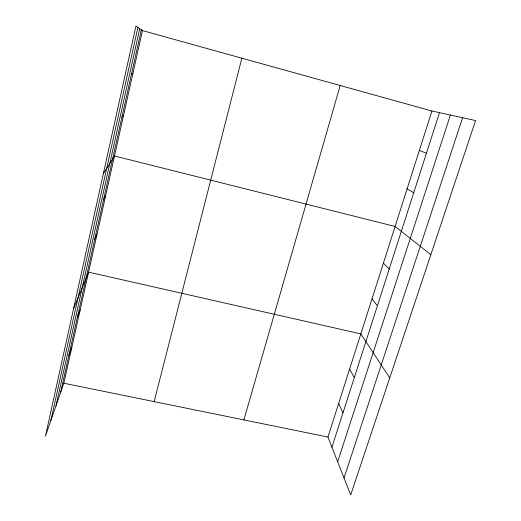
<?xml version="1.0" encoding="UTF-8"?>
<svg xmlns="http://www.w3.org/2000/svg" width="521" height="521" viewBox="0 0 521 521"><rect width="100%" height="100%" fill="white"/><g stroke="black" fill="none" stroke-linecap="round" stroke-linejoin="round"><path stroke-width="0.78" d="M50.856 420.532L137.889 27.411M56.008 405.722L139.719 28.681M60.625 392.45L141.341 29.814M63.829 383.222L142.461 30.589L135.935 26.05L45.425 436.155L63.829 383.222L327.943 437.034L350.705 494.95L475.575 120.572L431.929 110.993L142.461 30.589M154.151 401.626L241.855 58.196M243.887 419.906L340.193 85.509M327.943 437.034L431.929 110.993M331.942 447.207L439.483 112.653M337.667 461.775L450.385 115.043M344.029 477.959L462.609 117.726M68.863 355.426L71.885 347.103M77.316 317.445L80.136 310.093M73.552 308.699L88.603 272.144L360.838 333.889L389.741 377.914M94.627 239.686L97.023 234.385M103.484 199.882L105.652 195.675M103.34 173.721L114.503 155.974L395.1 226.459L430.854 254.645M121.914 117.108L123.581 115.258M131.494 74.047L132.901 73.474M419.353 150.426L426.438 153.226M407.077 188.908L413.726 192.783M383.41 263.118L389.226 268.999M371.994 298.924L377.419 305.729M349.617 369.083L354.3 377.647M338.657 403.456L342.987 412.84"/></g></svg>
